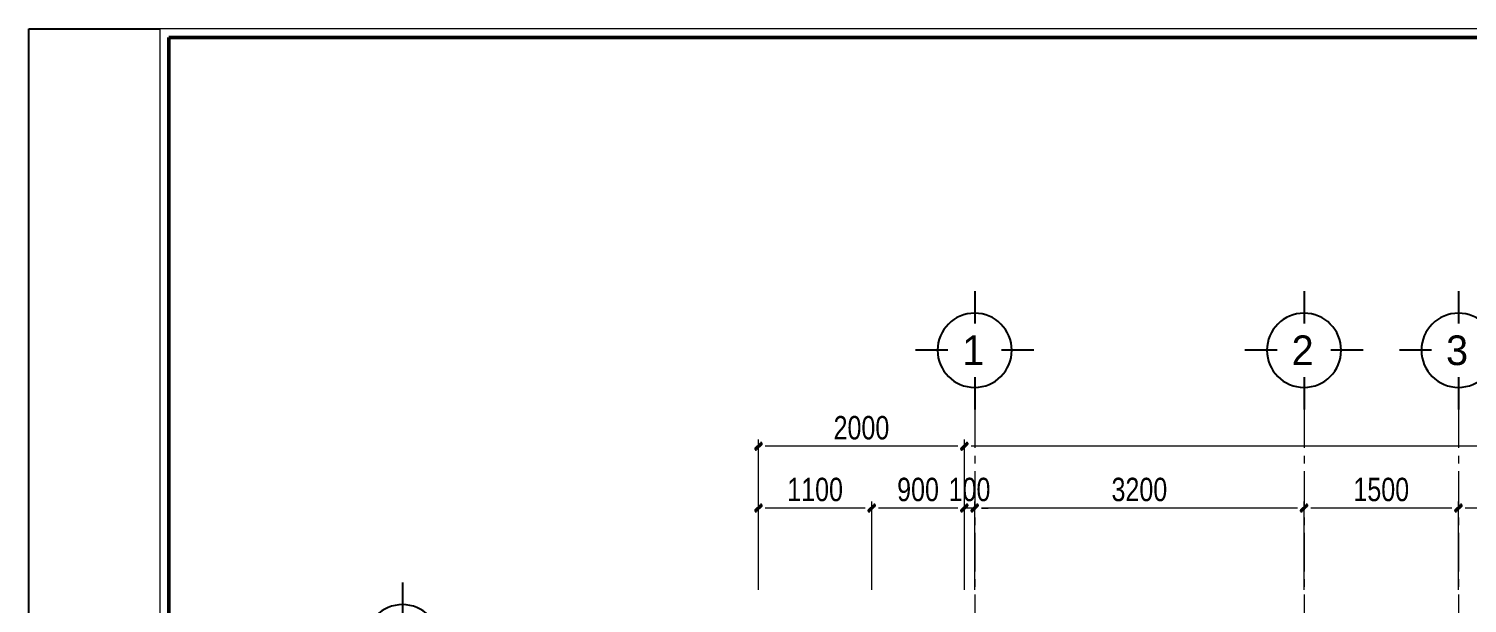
# Model space of a CAD drawing. Header units: millimetres. Extents: x 436341 to 470613, y 10679 to 34210.
# Drawn here: x 436341 to 450315, y 28628 to 34210 of the extents above; entities that cross this region are included whole.
import ezdxf
from ezdxf.enums import TextEntityAlignment as Align

# ---------------------------------------------------------------- set-up
doc = ezdxf.new("R2010")
doc.units = ezdxf.units.MM
doc.header["$MEASUREMENT"] = 0
doc.header["$PDMODE"] = 3
doc.linetypes.add('CENTER', pattern=[2, 1.25, -0.25, 0.25, -0.25])
doc.linetypes.add('HIDDENX2', pattern=[0.75, 0.5, -0.25])
for name, color, linetype, lineweight in [('Ak_mat', 250, 'Continuous', 5), ('Ak_text', 7, 'Continuous', 9), ('DR-DIM', 33, 'Continuous', 9), ('Text', 7, 'Continuous', 9)]:
    doc.layers.add(name, color=color, linetype=linetype, lineweight=lineweight)
doc.layers.add('KT', color=7, linetype='Continuous')
doc.layers.add('KY HIEU', color=251, linetype='Continuous')
doc.styles.add('200', font='VHAVANB_0.TTF')
doc.styles.add('500', font='VHARIAL.TTF')
doc.styles.add('DIM', font='aehalf.shx', dxfattribs={"width": 0.8})
doc.dimstyles.new('Styles1 -65', dxfattribs={"dimscale": 65, "dimtxt": 3.5, "dimasz": 1, "dimexe": 1, "dimexo": 0, "dimgap": 1, "dimtad": 1, "dimdec": 0, "dimrnd": 5, "dimzin": 0, "dimdsep": 46, "dimtxsty": 'DIM', "dimblk": 'sinhtis', "dimcen": 0.09, "dimdle": 1, "dimclrd": 250, "dimclre": 250, "dimclrt": 4, "dimadec": 0, "dimazin": 0, "dimtm": 1e-09, "dimtfac": 1, "dimtdec": 0, "dimtix": 1, "dimtmove": 2, "dimatfit": 3, "dimfxl": 1, "dimtolj": 1, "dimtzin": 0, "dimarcsym": 0})

# ---------------------------------------------------------------- blocks, each defined once
blk = doc.blocks.new('56354t465')
at = {"layer": 'Ak_mat', "linetype": 'CENTER', "ltscale": 300}
for p, q in [((-15533, 13687), (-15533, 0)), ((-12333, 13687), (-12333, 7980)), ((-10833, 13687), (-10833, 0))]:
    blk.add_line(p, q, dxfattribs=at)
blk = doc.blocks.new('sinhtis')
at = {"layer": 'KT', "linetype": 'HIDDENX2', "ltscale": 200}
h = blk.add_hatch(color=256, dxfattribs=at)
edge = h.paths.add_edge_path()
edge.add_line((0.49, 0.48), (0.48, 0.49))
edge.add_arc((0.38, 0.39), 0.144, -45, 45, ccw=False)
edge.add_line((0.48, 0.29), (-0.29, -0.48))
edge.add_arc((-0.39, -0.38), 0.144, 225, 315, ccw=False)
edge.add_line((-0.49, -0.48), (-0.48, -0.49))
edge.add_arc((-0.38, -0.39), 0.144, 135, 225, ccw=False)
edge.add_line((-0.48, -0.29), (0.29, 0.48))
edge.add_arc((0.39, 0.38), 0.144, 45, 135, ccw=False)
blk.add_lwpolyline([(0.49, 0.48), (0.48, 0.49, -0.414214), (0.48, 0.29), (-0.29, -0.48, -0.414214), (-0.49, -0.48), (-0.48, -0.49, -0.414214), (-0.48, -0.29), (0.29, 0.48, -0.414214)], format="xyb", close=True, dxfattribs=at)
blk = doc.blocks.new('*D25')
at = {"layer": 'Defpoints', "color": 0, "ltscale": 200, "transparency": 16777216}
for p in [(-10833, -2107), (-10833, -2902), (-5533, -2902)]:
    blk.add_point(p, dxfattribs=at)
at = {"layer": 'DR-DIM', "color": 250, "lineweight": -2, "ltscale": 200, "transparency": 16777216}
blk.add_line((-10833, -2902), (-10833, -2042), dxfattribs=at)
at = {"layer": 'DR-DIM', "color": 250, "linetype": 'Continuous', "lineweight": -2, "ltscale": 200, "transparency": 16777216}
for p, q in [((-5533, -2902), (-5533, -2042)), ((-5598, -2107), (-10768, -2107))]:
    blk.add_line(p, q, dxfattribs=at)
at = {"layer": 'DR-DIM', "color": 250, "lineweight": -2, "ltscale": 200, "transparency": 16777216, "xscale": 65, "yscale": 65, "zscale": 65, "rotation": 180}
blk.add_blockref('sinhtis', (-10833, -2107), dxfattribs=at)
at = {"layer": 'DR-DIM', "color": 250, "lineweight": -2, "ltscale": 200, "transparency": 16777216, "xscale": 65, "yscale": 65, "zscale": 65}
blk.add_blockref('sinhtis', (-5533, -2107), dxfattribs=at)
at = {"layer": 'DR-DIM', "color": 4, "ltscale": 200, "transparency": 16777216, "insert": (-8183, -1928), "char_height": 227.5, "attachment_point": 5, "style": 'DIM'}
blk.add_mtext('\\A1;5300', dxfattribs=at)
blk = doc.blocks.new('*D26')
at = {"layer": 'Defpoints', "color": 0, "ltscale": 200, "transparency": 16777216}
for p in [(-12333, -2107), (-12333, -2902), (-10833, -2902)]:
    blk.add_point(p, dxfattribs=at)
at = {"layer": 'DR-DIM', "color": 250, "lineweight": -2, "ltscale": 200, "transparency": 16777216}
blk.add_line((-12333, -2902), (-12333, -2042), dxfattribs=at)
at = {"layer": 'DR-DIM', "color": 250, "linetype": 'Continuous', "lineweight": -2, "ltscale": 200, "transparency": 16777216}
for p, q in [((-10833, -2902), (-10833, -2042)), ((-10898, -2107), (-12268, -2107))]:
    blk.add_line(p, q, dxfattribs=at)
at = {"layer": 'DR-DIM', "color": 250, "lineweight": -2, "ltscale": 200, "transparency": 16777216, "xscale": 65, "yscale": 65, "zscale": 65, "rotation": 180}
blk.add_blockref('sinhtis', (-12333, -2107), dxfattribs=at)
at = {"layer": 'DR-DIM', "color": 250, "lineweight": -2, "ltscale": 200, "transparency": 16777216, "xscale": 65, "yscale": 65, "zscale": 65}
blk.add_blockref('sinhtis', (-10833, -2107), dxfattribs=at)
at = {"layer": 'DR-DIM', "color": 4, "ltscale": 200, "transparency": 16777216, "insert": (-11583, -1928), "char_height": 227.5, "attachment_point": 5, "style": 'DIM'}
blk.add_mtext('\\A1;1500', dxfattribs=at)
blk = doc.blocks.new('*D27')
at = {"layer": 'Defpoints', "color": 0, "ltscale": 200, "transparency": 16777216}
for p in [(-15533, -2107), (-15533, -2902), (-12333, -2902)]:
    blk.add_point(p, dxfattribs=at)
at = {"layer": 'DR-DIM', "color": 250, "lineweight": -2, "ltscale": 200, "transparency": 16777216}
blk.add_line((-15533, -2902), (-15533, -2042), dxfattribs=at)
at = {"layer": 'DR-DIM', "color": 250, "linetype": 'Continuous', "lineweight": -2, "ltscale": 200, "transparency": 16777216}
for p, q in [((-12333, -2902), (-12333, -2042)), ((-12398, -2107), (-15468, -2107))]:
    blk.add_line(p, q, dxfattribs=at)
at = {"layer": 'DR-DIM', "color": 250, "lineweight": -2, "ltscale": 200, "transparency": 16777216, "xscale": 65, "yscale": 65, "zscale": 65, "rotation": 180}
blk.add_blockref('sinhtis', (-15533, -2107), dxfattribs=at)
at = {"layer": 'DR-DIM', "color": 250, "lineweight": -2, "ltscale": 200, "transparency": 16777216, "xscale": 65, "yscale": 65, "zscale": 65}
blk.add_blockref('sinhtis', (-12333, -2107), dxfattribs=at)
at = {"layer": 'DR-DIM', "color": 4, "ltscale": 200, "transparency": 16777216, "insert": (-13933, -1928), "char_height": 227.5, "attachment_point": 5, "style": 'DIM'}
blk.add_mtext('\\A1;3200', dxfattribs=at)
blk = doc.blocks.new('*D28')
at = {"layer": 'Defpoints', "color": 0, "ltscale": 200, "transparency": 16777216}
for p in [(-15633, -2107), (-15633, -2902), (-15533, -2902)]:
    blk.add_point(p, dxfattribs=at)
at = {"layer": 'DR-DIM', "color": 250, "lineweight": -2, "ltscale": 200, "transparency": 16777216}
blk.add_line((-15633, -2902), (-15633, -2042), dxfattribs=at)
at = {"layer": 'DR-DIM', "color": 250, "linetype": 'Continuous', "lineweight": -2, "ltscale": 200, "transparency": 16777216}
for p, q in [((-15533, -2902), (-15533, -2042)), ((-15698, -2107), (-15763, -2107)), ((-15533, -2107), (-15633, -2107)), ((-15468, -2107), (-15403, -2107))]:
    blk.add_line(p, q, dxfattribs=at)
at = {"layer": 'DR-DIM', "color": 250, "lineweight": -2, "ltscale": 200, "transparency": 16777216, "xscale": 65, "yscale": 65, "zscale": 65}
blk.add_blockref('sinhtis', (-15633, -2107), dxfattribs=at)
at = {"layer": 'DR-DIM', "color": 250, "lineweight": -2, "ltscale": 200, "transparency": 16777216, "xscale": 65, "yscale": 65, "zscale": 65, "rotation": 180}
blk.add_blockref('sinhtis', (-15533, -2107), dxfattribs=at)
at = {"layer": 'DR-DIM', "color": 4, "ltscale": 200, "transparency": 16777216, "insert": (-15583, -1928), "char_height": 227.5, "attachment_point": 5, "style": 'DIM'}
blk.add_mtext('\\A1;100', dxfattribs=at)
blk = doc.blocks.new('*D29')
at = {"layer": 'Defpoints', "color": 0, "ltscale": 200, "transparency": 16777216}
for p in [(-16533, -2107), (-16533, -2902), (-15633, -2902)]:
    blk.add_point(p, dxfattribs=at)
at = {"layer": 'DR-DIM', "color": 250, "lineweight": -2, "ltscale": 200, "transparency": 16777216}
blk.add_line((-16533, -2902), (-16533, -2042), dxfattribs=at)
at = {"layer": 'DR-DIM', "color": 250, "linetype": 'Continuous', "lineweight": -2, "ltscale": 200, "transparency": 16777216}
for p, q in [((-15633, -2902), (-15633, -2042)), ((-15698, -2107), (-16468, -2107))]:
    blk.add_line(p, q, dxfattribs=at)
at = {"layer": 'DR-DIM', "color": 250, "lineweight": -2, "ltscale": 200, "transparency": 16777216, "xscale": 65, "yscale": 65, "zscale": 65, "rotation": 180}
blk.add_blockref('sinhtis', (-16533, -2107), dxfattribs=at)
at = {"layer": 'DR-DIM', "color": 250, "lineweight": -2, "ltscale": 200, "transparency": 16777216, "xscale": 65, "yscale": 65, "zscale": 65}
blk.add_blockref('sinhtis', (-15633, -2107), dxfattribs=at)
at = {"layer": 'DR-DIM', "color": 4, "ltscale": 200, "transparency": 16777216, "insert": (-16083, -1928), "char_height": 227.5, "attachment_point": 5, "style": 'DIM'}
blk.add_mtext('\\A1;900', dxfattribs=at)
blk = doc.blocks.new('*D30')
at = {"layer": 'Defpoints', "color": 0, "ltscale": 200, "transparency": 16777216}
for p in [(-17633, -2107), (-17633, -2902), (-16533, -2902)]:
    blk.add_point(p, dxfattribs=at)
at = {"layer": 'DR-DIM', "color": 250, "lineweight": -2, "ltscale": 200, "transparency": 16777216}
blk.add_line((-17633, -2902), (-17633, -2042), dxfattribs=at)
at = {"layer": 'DR-DIM', "color": 250, "linetype": 'Continuous', "lineweight": -2, "ltscale": 200, "transparency": 16777216}
for p, q in [((-16533, -2902), (-16533, -2042)), ((-16598, -2107), (-17568, -2107))]:
    blk.add_line(p, q, dxfattribs=at)
at = {"layer": 'DR-DIM', "color": 250, "lineweight": -2, "ltscale": 200, "transparency": 16777216, "xscale": 65, "yscale": 65, "zscale": 65, "rotation": 180}
blk.add_blockref('sinhtis', (-17633, -2107), dxfattribs=at)
at = {"layer": 'DR-DIM', "color": 250, "lineweight": -2, "ltscale": 200, "transparency": 16777216, "xscale": 65, "yscale": 65, "zscale": 65}
blk.add_blockref('sinhtis', (-16533, -2107), dxfattribs=at)
at = {"layer": 'DR-DIM', "color": 4, "ltscale": 200, "transparency": 16777216, "insert": (-17083, -1928), "char_height": 227.5, "attachment_point": 5, "style": 'DIM'}
blk.add_mtext('\\A1;1100', dxfattribs=at)
blk = doc.blocks.new('*D31')
at = {"layer": 'Defpoints', "color": 0, "ltscale": 200, "transparency": 16777216}
for p in [(-15633, -1507), (-15633, -2902), (100, -2902)]:
    blk.add_point(p, dxfattribs=at)
at = {"layer": 'DR-DIM', "color": 250, "lineweight": -2, "ltscale": 200, "transparency": 16777216}
blk.add_line((-15633, -2902), (-15633, -1442), dxfattribs=at)
at = {"layer": 'DR-DIM', "color": 250, "linetype": 'Continuous', "lineweight": -2, "ltscale": 200, "transparency": 16777216}
for p, q in [((35, -1507), (-15568, -1507)), ((100, -2902), (100, -1442))]:
    blk.add_line(p, q, dxfattribs=at)
at = {"layer": 'DR-DIM', "color": 250, "lineweight": -2, "ltscale": 200, "transparency": 16777216, "xscale": 65, "yscale": 65, "zscale": 65, "rotation": 180}
blk.add_blockref('sinhtis', (-15633, -1507), dxfattribs=at)
at = {"layer": 'DR-DIM', "color": 250, "lineweight": -2, "ltscale": 200, "transparency": 16777216, "xscale": 65, "yscale": 65, "zscale": 65}
blk.add_blockref('sinhtis', (100, -1507), dxfattribs=at)
at = {"layer": 'DR-DIM', "color": 4, "ltscale": 200, "transparency": 16777216, "insert": (-7766, -1328), "char_height": 227.5, "attachment_point": 5, "style": 'DIM'}
blk.add_mtext('\\A1;15735', dxfattribs=at)
blk = doc.blocks.new('*D32')
at = {"layer": 'Defpoints', "color": 0, "ltscale": 200, "transparency": 16777216}
for p in [(-17633, -1507), (-17633, -2902), (-15633, -2902)]:
    blk.add_point(p, dxfattribs=at)
at = {"layer": 'DR-DIM', "color": 250, "lineweight": -2, "ltscale": 200, "transparency": 16777216}
blk.add_line((-17633, -2902), (-17633, -1442), dxfattribs=at)
at = {"layer": 'DR-DIM', "color": 250, "linetype": 'Continuous', "lineweight": -2, "ltscale": 200, "transparency": 16777216}
for p, q in [((-15698, -1507), (-17568, -1507)), ((-15633, -2902), (-15633, -1442))]:
    blk.add_line(p, q, dxfattribs=at)
at = {"layer": 'DR-DIM', "color": 250, "lineweight": -2, "ltscale": 200, "transparency": 16777216, "xscale": 65, "yscale": 65, "zscale": 65, "rotation": 180}
blk.add_blockref('sinhtis', (-17633, -1507), dxfattribs=at)
at = {"layer": 'DR-DIM', "color": 250, "lineweight": -2, "ltscale": 200, "transparency": 16777216, "xscale": 65, "yscale": 65, "zscale": 65}
blk.add_blockref('sinhtis', (-15633, -1507), dxfattribs=at)
at = {"layer": 'DR-DIM', "color": 4, "ltscale": 200, "transparency": 16777216, "insert": (-16633, -1328), "char_height": 227.5, "attachment_point": 5, "style": 'DIM'}
blk.add_mtext('\\A1;2000', dxfattribs=at)
blk = doc.blocks.new('nhap')
at = {"layer": 'KY HIEU'}
for p, q in [((0, 6.1), (0, 2.77)), ((-6.1, 0), (-2.77, 0)), ((2.77, 0), (6.1, 0)), ((0, -2.77), (0, -6.1))]:
    blk.add_line(p, q, dxfattribs=at)
blk.add_circle((0, 0), 3.83, dxfattribs=at)
at = {"layer": 'Text', "style": '500'}
blk.add_attdef('I', text='', height=4.25, dxfattribs=at).set_placement((-0.09, 0), align=Align.MIDDLE_CENTER)
blk = doc.blocks.new('KT1')
at = {"layer": 'Ak_text', "lineweight": 15}
for p, q in [((-1000, 28700), (-39500, 28700)), ((-39500, 28700), (-39500, 1000))]:
    blk.add_line(p, q, dxfattribs=at)
at = {"layer": 'Ak_text', "color": 1, "linetype": 'Continuous', "lineweight": 50}
for p, q in [((-5800, 28600), (-39400, 28600)), ((-39400, 28600), (-39400, 1100))]:
    blk.add_line(p, q, dxfattribs=at)
at = {"layer": 'Defpoints'}
for p, q in [((-41000, 1000), (-41000, 28700)), ((-41000, 28700), (-39500, 28700))]:
    blk.add_line(p, q, dxfattribs=at)
blk = doc.blocks.new('5675y456467467')
at = {"layer": 'KY HIEU'}
ref = blk.add_blockref('nhap', (-15532.9, -574.1), dxfattribs=dict(at, xscale=-94.11764706019312, yscale=94.11764706019312, zscale=94.11764706019312))
ref.add_attrib('I', '1', dxfattribs={"layer": 'Text', "color": 7, "height": 288, "style": '200'}).set_placement((-15546.7, -574.1), align=Align.MIDDLE_CENTER)
ref = blk.add_blockref('nhap', (-12332.9, -574.1), dxfattribs=dict(at, xscale=-94.11764706019312, yscale=94.11764706019312, zscale=94.11764706019312))
ref.add_attrib('I', '2', dxfattribs={"layer": 'Text', "color": 7, "height": 288, "style": '200'}).set_placement((-12346.7, -574.1), align=Align.MIDDLE_CENTER)
ref = blk.add_blockref('nhap', (-10832.9, -574.1), dxfattribs=dict(at, xscale=-94.11764706019312, yscale=94.11764706019312, zscale=94.11764706019312))
ref.add_attrib('I', '3', dxfattribs={"layer": 'Text', "color": 7, "height": 288, "style": '200'}).set_placement((-10846.7, -574.1), align=Align.MIDDLE_CENTER)
ref = blk.add_blockref('nhap', (-21091.5, -3405.6), dxfattribs=dict(at, xscale=-94.11764706019312, yscale=94.11764706019312, zscale=94.11764706019312))
ref.add_attrib('I', 'a', dxfattribs={"layer": 'Text', "color": 7, "height": 288, "style": '200'}).set_placement((-21105.2, -3405.6), align=Align.MIDDLE_CENTER)
at = {"layer": 'DR-DIM', "ltscale": 200}
for base, p1, p2, picture, middle in [((-17632.9, -1506.8), (-15632.9, -2901.8), (-17632.9, -2901.8), '*D32', (-16632.9, -1328)), ((-15632.9, -1506.8), (100, -2901.8), (-15632.9, -2901.8), '*D31', (-7766.4, -1328)), ((-17632.9, -2106.8), (-16532.9, -2901.8), (-17632.9, -2901.8), '*D30', (-17082.9, -1928)), ((-16532.9, -2106.8), (-15632.9, -2901.8), (-16532.9, -2901.8), '*D29', (-16082.9, -1928)), ((-15632.9, -2106.8), (-15532.9, -2901.8), (-15632.9, -2901.8), '*D28', (-15582.9, -1928)), ((-15532.9, -2106.8), (-12332.9, -2901.8), (-15532.9, -2901.8), '*D27', (-13932.9, -1928)), ((-12332.9, -2106.8), (-10832.9, -2901.8), (-12332.9, -2901.8), '*D26', (-11582.9, -1928)), ((-10832.9, -2106.8), (-5532.9, -2901.8), (-10832.9, -2901.8), '*D25', (-8182.9, -1928))]:
    dim = blk.add_linear_dim(base=base, p1=p1, p2=p2, dimstyle='Styles1 -65', dxfattribs=at)
    dim.commit()
    dim.dimension.update_dxf_attribs({"geometry": picture, "text_midpoint": middle})

msp = doc.modelspace()

# ---------------------------------------------------------------- block references
at = {"xscale": 0.8494816779204608, "yscale": 0.8494816779204608, "zscale": 0.8494816779204608}
msp.add_blockref('KT1', (471169.9, 9829.9, 61.9), dxfattribs=at)
at = {"layer": 'Ak_mat'}
msp.add_blockref('56354t465', (461063.3, 16825), dxfattribs=at)
at = {"layer": 'DR-DIM'}
msp.add_blockref('5675y456467467', (461063.3, 31660.3), dxfattribs=at)

doc.saveas('drawing.dxf')
